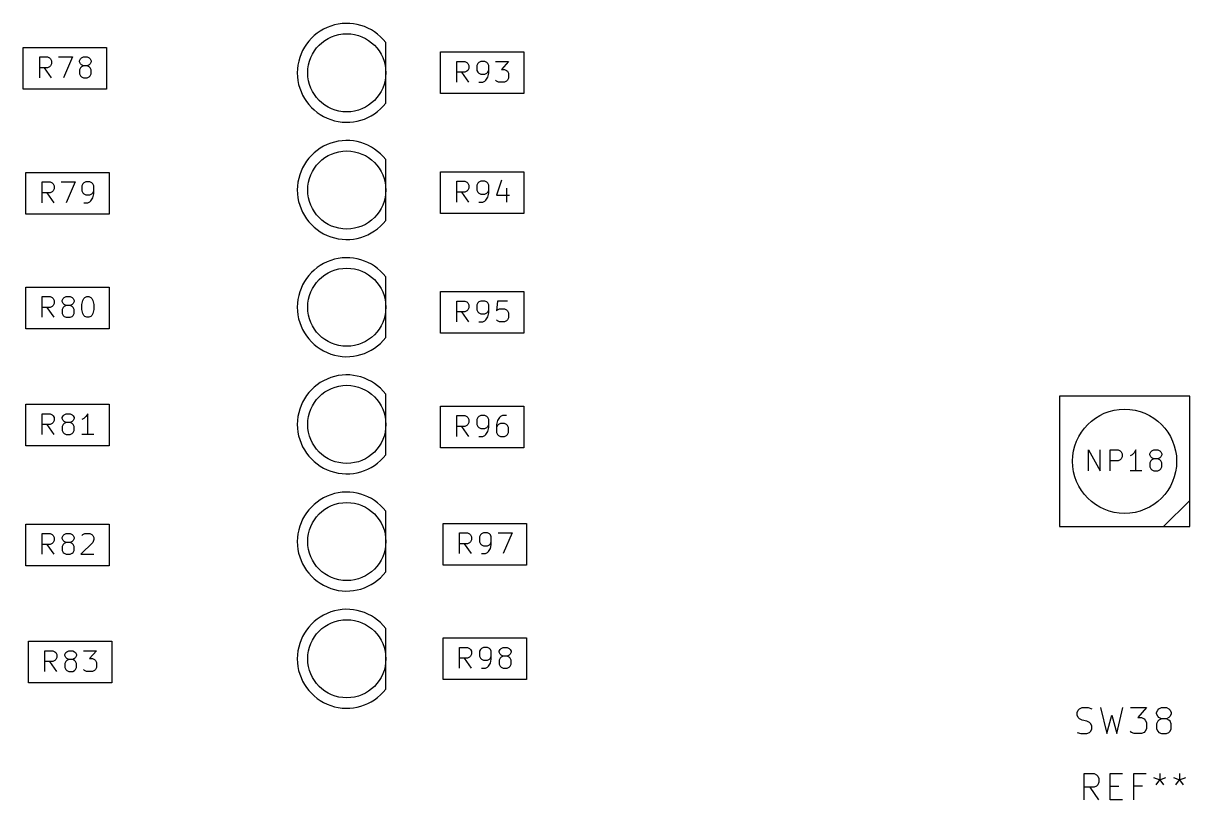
# Model space of a CAD drawing. Extents: x 0 to 360, y 0 to 260.
# Drawn here: x 226.22 to 271.01, y 135.92 to 165.73 of the extents above; entities that cross this region are included whole.
import ezdxf

# ---------------------------------------------------------------- set-up
doc = ezdxf.new("R2010")
doc.units = 0
doc.layers.add('BLACK', color=7, linetype='CONTINUOUS')

msp = doc.modelspace()

# ---------------------------------------------------------------- linework, layer by layer
at = {"layer": 'BLACK', "linetype": 'CONTINUOUS'}
for p, q in [((240.137, 162.662), (240.137, 164.994)), ((226.215, 163.201), (226.215, 164.801)), ((226.215, 164.801), (229.415, 164.801)), ((226.843, 163.639), (226.843, 164.439)), ((226.843, 164.439), (227.148, 164.439)), ((227.148, 164.439), (227.224, 164.401)), ((227.224, 164.401), (227.262, 164.363)), ((227.567, 164.439), (228.101, 164.439)), ((228.101, 164.439), (227.758, 163.639)), ((228.405, 164.363), (228.443, 164.401)), ((228.443, 164.401), (228.52, 164.439)), ((228.52, 164.439), (228.672, 164.439)), ((228.672, 164.439), (228.748, 164.401)), ((228.748, 164.401), (228.786, 164.363)), ((229.415, 164.801), (229.415, 163.201)), ((242.241, 164.628), (245.441, 164.628)), ((242.241, 163.028), (242.241, 164.628)), ((245.441, 164.628), (245.441, 163.028)), ((227.148, 164.02), (226.843, 164.02)), ((227.301, 163.639), (227.034, 164.02)), ((227.224, 164.058), (227.148, 164.02)), ((227.262, 164.096), (227.224, 164.058)), ((227.262, 164.363), (227.301, 164.287)), ((227.301, 164.172), (227.262, 164.096)), ((227.301, 164.287), (227.301, 164.172)), ((228.367, 164.287), (228.405, 164.363)), ((228.367, 164.249), (228.367, 164.287)), ((228.405, 164.172), (228.367, 164.249)), ((228.405, 164.02), (228.367, 163.944)), ((228.443, 164.134), (228.405, 164.172)), ((228.443, 164.058), (228.405, 164.02)), ((228.52, 164.096), (228.443, 164.134)), ((228.52, 164.096), (228.443, 164.058)), ((228.672, 164.096), (228.52, 164.096)), ((228.748, 164.134), (228.672, 164.096)), ((228.748, 164.058), (228.672, 164.096)), ((228.786, 164.172), (228.748, 164.134)), ((228.786, 164.02), (228.748, 164.058)), ((228.786, 164.363), (228.824, 164.287)), ((228.824, 164.249), (228.786, 164.172)), ((228.824, 163.944), (228.786, 164.02)), ((228.824, 164.287), (228.824, 164.249)), ((242.87, 163.466), (242.87, 164.266)), ((242.87, 164.266), (243.175, 164.266)), ((243.175, 164.266), (243.251, 164.228)), ((243.251, 164.228), (243.289, 164.19)), ((243.289, 164.19), (243.327, 164.114)), ((243.327, 163.999), (243.289, 163.923)), ((243.327, 164.114), (243.327, 163.999)), ((243.67, 164.19), (243.632, 164.114)), ((243.632, 164.114), (243.632, 163.923)), ((243.708, 164.228), (243.67, 164.19)), ((243.784, 164.266), (243.708, 164.228)), ((243.936, 164.266), (243.784, 164.266)), ((244.013, 164.228), (243.936, 164.266)), ((244.051, 164.19), (244.013, 164.228)), ((244.089, 164.114), (244.051, 164.19)), ((244.089, 163.809), (244.089, 164.114)), ((244.355, 164.266), (244.851, 164.266)), ((244.851, 164.266), (244.584, 163.961)), ((244.584, 163.961), (244.698, 163.961)), ((244.698, 163.961), (244.775, 163.923)), ((228.367, 163.944), (228.367, 163.791)), ((228.367, 163.791), (228.405, 163.715)), ((228.405, 163.715), (228.443, 163.677)), ((228.443, 163.677), (228.52, 163.639)), ((228.52, 163.639), (228.672, 163.639)), ((228.672, 163.639), (228.748, 163.677)), ((228.748, 163.677), (228.786, 163.715)), ((228.786, 163.715), (228.824, 163.791)), ((228.824, 163.791), (228.824, 163.944)), ((243.175, 163.847), (242.87, 163.847)), ((243.327, 163.466), (243.06, 163.847)), ((243.251, 163.885), (243.175, 163.847)), ((243.289, 163.923), (243.251, 163.885)), ((243.632, 163.923), (243.67, 163.847)), ((243.67, 163.847), (243.708, 163.809)), ((243.708, 163.809), (243.784, 163.771)), ((243.784, 163.771), (243.936, 163.771)), ((243.86, 163.466), (243.936, 163.504)), ((243.936, 163.771), (244.013, 163.809)), ((243.936, 163.504), (243.975, 163.542)), ((243.975, 163.542), (244.051, 163.657)), ((244.013, 163.809), (244.051, 163.847)), ((244.051, 163.847), (244.089, 163.923)), ((244.051, 163.657), (244.089, 163.809)), ((244.394, 163.504), (244.355, 163.542)), ((244.47, 163.466), (244.394, 163.504)), ((244.775, 163.504), (244.698, 163.466)), ((244.775, 163.923), (244.813, 163.885)), ((244.813, 163.542), (244.775, 163.504)), ((244.813, 163.885), (244.851, 163.809)), ((244.851, 163.618), (244.813, 163.542)), ((244.851, 163.809), (244.851, 163.618)), ((229.415, 163.201), (226.215, 163.201)), ((243.708, 163.466), (243.86, 163.466)), ((244.698, 163.466), (244.47, 163.466)), ((245.441, 163.028), (242.241, 163.028)), ((240.137, 158.162), (240.137, 160.494)), ((226.315, 158.401), (226.315, 160.001)), ((226.315, 160.001), (229.515, 160.001)), ((229.515, 160.001), (229.515, 158.401)), ((242.241, 160.028), (245.441, 160.028)), ((242.241, 158.428), (242.241, 160.028)), ((245.441, 160.028), (245.441, 158.428)), ((226.943, 158.839), (226.943, 159.639)), ((226.943, 159.639), (227.248, 159.639)), ((227.248, 159.639), (227.324, 159.601)), ((227.324, 159.601), (227.362, 159.563)), ((227.362, 159.563), (227.401, 159.487)), ((227.401, 159.487), (227.401, 159.372)), ((227.667, 159.639), (228.201, 159.639)), ((228.201, 159.639), (227.858, 158.839)), ((228.505, 159.563), (228.467, 159.487)), ((228.467, 159.487), (228.467, 159.296)), ((228.543, 159.601), (228.505, 159.563)), ((228.62, 159.639), (228.543, 159.601)), ((228.772, 159.639), (228.62, 159.639)), ((228.848, 159.601), (228.772, 159.639)), ((228.886, 159.563), (228.848, 159.601)), ((228.924, 159.487), (228.886, 159.563)), ((228.924, 159.182), (228.924, 159.487)), ((242.87, 158.866), (242.87, 159.666)), ((242.87, 159.666), (243.175, 159.666)), ((243.175, 159.666), (243.251, 159.628)), ((243.251, 159.628), (243.289, 159.59)), ((243.289, 159.59), (243.327, 159.514)), ((243.327, 159.514), (243.327, 159.399)), ((243.67, 159.59), (243.632, 159.514)), ((243.632, 159.514), (243.632, 159.323)), ((243.708, 159.628), (243.67, 159.59)), ((243.784, 159.666), (243.708, 159.628)), ((243.936, 159.666), (243.784, 159.666)), ((244.013, 159.628), (243.936, 159.666)), ((244.051, 159.59), (244.013, 159.628)), ((244.089, 159.514), (244.051, 159.59)), ((244.089, 159.209), (244.089, 159.514)), ((244.584, 159.704), (244.394, 159.133)), ((227.248, 159.22), (226.943, 159.22)), ((227.401, 158.839), (227.134, 159.22)), ((227.324, 159.258), (227.248, 159.22)), ((227.362, 159.296), (227.324, 159.258)), ((227.401, 159.372), (227.362, 159.296)), ((228.467, 159.296), (228.505, 159.22)), ((228.505, 159.22), (228.543, 159.182)), ((228.543, 159.182), (228.62, 159.144)), ((228.62, 159.144), (228.772, 159.144)), ((228.772, 159.144), (228.848, 159.182)), ((228.81, 158.915), (228.886, 159.03)), ((228.848, 159.182), (228.886, 159.22)), ((228.886, 159.22), (228.924, 159.296)), ((228.886, 159.03), (228.924, 159.182)), ((243.175, 159.247), (242.87, 159.247)), ((243.327, 158.866), (243.06, 159.247)), ((243.251, 159.285), (243.175, 159.247)), ((243.289, 159.323), (243.251, 159.285)), ((243.327, 159.399), (243.289, 159.323)), ((243.632, 159.323), (243.67, 159.247)), ((243.67, 159.247), (243.708, 159.209)), ((243.708, 159.209), (243.784, 159.171)), ((243.784, 159.171), (243.936, 159.171)), ((243.936, 159.171), (244.013, 159.209)), ((243.975, 158.942), (244.051, 159.057)), ((244.013, 159.209), (244.051, 159.247)), ((244.051, 159.247), (244.089, 159.323)), ((244.051, 159.057), (244.089, 159.209)), ((244.394, 159.133), (244.889, 159.133)), ((244.775, 159.399), (244.775, 158.866)), ((228.543, 158.839), (228.696, 158.839)), ((228.696, 158.839), (228.772, 158.877)), ((228.772, 158.877), (228.81, 158.915)), ((243.708, 158.866), (243.86, 158.866)), ((243.86, 158.866), (243.936, 158.904)), ((243.936, 158.904), (243.975, 158.942)), ((229.515, 158.401), (226.315, 158.401)), ((245.441, 158.428), (242.241, 158.428)), ((240.137, 153.662), (240.137, 155.994)), ((226.315, 154.001), (226.315, 155.601)), ((226.315, 155.601), (229.515, 155.601)), ((229.515, 155.601), (229.515, 154.001)), ((226.943, 154.439), (226.943, 155.239)), ((226.943, 155.239), (227.248, 155.239)), ((227.248, 155.239), (227.324, 155.201)), ((227.324, 155.201), (227.362, 155.163)), ((227.362, 155.163), (227.401, 155.087)), ((227.401, 155.087), (227.401, 154.972)), ((227.705, 155.087), (227.743, 155.163)), ((227.705, 155.049), (227.705, 155.087)), ((227.743, 154.972), (227.705, 155.049)), ((227.743, 155.163), (227.781, 155.201)), ((227.781, 155.201), (227.858, 155.239)), ((227.858, 155.239), (228.01, 155.239)), ((228.01, 155.239), (228.086, 155.201)), ((228.086, 155.201), (228.124, 155.163)), ((228.124, 155.163), (228.162, 155.087)), ((228.162, 155.049), (228.124, 154.972)), ((228.162, 155.087), (228.162, 155.049)), ((228.467, 154.934), (228.505, 155.087)), ((228.505, 155.087), (228.543, 155.163)), ((228.543, 155.163), (228.581, 155.201)), ((228.581, 155.201), (228.658, 155.239)), ((228.658, 155.239), (228.734, 155.239)), ((228.734, 155.239), (228.81, 155.201)), ((228.81, 155.201), (228.848, 155.163)), ((228.848, 155.163), (228.886, 155.087)), ((228.886, 155.087), (228.924, 154.934)), ((242.241, 153.828), (242.241, 155.428)), ((242.241, 155.428), (245.441, 155.428)), ((242.87, 154.266), (242.87, 155.066)), ((242.87, 155.066), (243.175, 155.066)), ((243.175, 155.066), (243.251, 155.028)), ((243.251, 155.028), (243.289, 154.99)), ((243.708, 155.028), (243.67, 154.99)), ((243.784, 155.066), (243.708, 155.028)), ((243.936, 155.066), (243.784, 155.066)), ((244.013, 155.028), (243.936, 155.066)), ((244.051, 154.99), (244.013, 155.028)), ((244.432, 155.066), (244.394, 154.685)), ((244.813, 155.066), (244.432, 155.066)), ((245.441, 155.428), (245.441, 153.828)), ((227.248, 154.82), (226.943, 154.82)), ((227.401, 154.439), (227.134, 154.82)), ((227.324, 154.858), (227.248, 154.82)), ((227.362, 154.896), (227.324, 154.858)), ((227.401, 154.972), (227.362, 154.896)), ((227.743, 154.82), (227.705, 154.744)), ((227.705, 154.744), (227.705, 154.591)), ((227.705, 154.591), (227.743, 154.515)), ((227.781, 154.934), (227.743, 154.972)), ((227.781, 154.858), (227.743, 154.82)), ((227.858, 154.896), (227.781, 154.934)), ((227.858, 154.896), (227.781, 154.858)), ((228.01, 154.896), (227.858, 154.896)), ((228.086, 154.934), (228.01, 154.896)), ((228.086, 154.858), (228.01, 154.896)), ((228.124, 154.972), (228.086, 154.934)), ((228.124, 154.82), (228.086, 154.858)), ((228.162, 154.744), (228.124, 154.82)), ((228.124, 154.515), (228.162, 154.591)), ((228.162, 154.591), (228.162, 154.744)), ((228.467, 154.744), (228.467, 154.934)), ((228.505, 154.591), (228.467, 154.744)), ((228.543, 154.515), (228.505, 154.591)), ((228.886, 154.591), (228.848, 154.515)), ((228.924, 154.744), (228.886, 154.591)), ((228.924, 154.934), (228.924, 154.744)), ((243.175, 154.647), (242.87, 154.647)), ((243.327, 154.266), (243.06, 154.647)), ((243.251, 154.685), (243.175, 154.647)), ((243.289, 154.723), (243.251, 154.685)), ((243.289, 154.99), (243.327, 154.914)), ((243.327, 154.799), (243.289, 154.723)), ((243.327, 154.914), (243.327, 154.799)), ((243.67, 154.99), (243.632, 154.914)), ((243.632, 154.914), (243.632, 154.723)), ((243.632, 154.723), (243.67, 154.647)), ((243.67, 154.647), (243.708, 154.609)), ((243.708, 154.609), (243.784, 154.571)), ((243.784, 154.571), (243.936, 154.571)), ((243.936, 154.571), (244.013, 154.609)), ((244.013, 154.609), (244.051, 154.647)), ((244.089, 154.914), (244.051, 154.99)), ((244.051, 154.647), (244.089, 154.723)), ((244.051, 154.457), (244.089, 154.609)), ((244.089, 154.609), (244.089, 154.914)), ((244.394, 154.685), (244.432, 154.723)), ((244.432, 154.723), (244.508, 154.761)), ((244.508, 154.761), (244.698, 154.761)), ((244.698, 154.761), (244.775, 154.723)), ((244.775, 154.723), (244.813, 154.685)), ((244.813, 154.685), (244.851, 154.609)), ((244.851, 154.609), (244.851, 154.418)), ((227.743, 154.515), (227.781, 154.477)), ((227.781, 154.477), (227.858, 154.439)), ((227.858, 154.439), (228.01, 154.439)), ((228.01, 154.439), (228.086, 154.477)), ((228.086, 154.477), (228.124, 154.515)), ((228.581, 154.477), (228.543, 154.515)), ((228.658, 154.439), (228.581, 154.477)), ((228.734, 154.439), (228.658, 154.439)), ((228.81, 154.477), (228.734, 154.439)), ((228.848, 154.515), (228.81, 154.477)), ((243.708, 154.266), (243.86, 154.266)), ((243.86, 154.266), (243.936, 154.304)), ((243.936, 154.304), (243.975, 154.342)), ((243.975, 154.342), (244.051, 154.457)), ((244.432, 154.304), (244.394, 154.342)), ((244.508, 154.266), (244.432, 154.304)), ((244.698, 154.266), (244.508, 154.266)), ((244.775, 154.304), (244.698, 154.266)), ((244.813, 154.342), (244.775, 154.304)), ((244.851, 154.418), (244.813, 154.342)), ((229.515, 154.001), (226.315, 154.001)), ((245.441, 153.828), (242.241, 153.828)), ((240.137, 149.162), (240.137, 151.494)), ((266.01, 151.41), (266.01, 146.41)), ((271.01, 151.41), (266.01, 151.41)), ((271.01, 146.41), (271.01, 151.41)), ((226.315, 149.501), (226.315, 151.101)), ((226.315, 151.101), (229.515, 151.101)), ((229.515, 151.101), (229.515, 149.501)), ((242.241, 149.428), (242.241, 151.028)), ((242.241, 151.028), (245.441, 151.028)), ((245.441, 151.028), (245.441, 149.428)), ((226.943, 149.939), (226.943, 150.739)), ((226.943, 150.739), (227.248, 150.739)), ((227.248, 150.739), (227.324, 150.701)), ((227.324, 150.701), (227.362, 150.663)), ((227.362, 150.663), (227.401, 150.587)), ((227.401, 150.587), (227.401, 150.472)), ((227.705, 150.587), (227.743, 150.663)), ((227.705, 150.549), (227.705, 150.587)), ((227.743, 150.472), (227.705, 150.549)), ((227.743, 150.663), (227.781, 150.701)), ((227.781, 150.701), (227.858, 150.739)), ((227.858, 150.739), (228.01, 150.739)), ((228.01, 150.739), (228.086, 150.701)), ((228.086, 150.701), (228.124, 150.663)), ((228.124, 150.663), (228.162, 150.587)), ((228.162, 150.549), (228.124, 150.472)), ((228.162, 150.587), (228.162, 150.549)), ((228.543, 150.549), (228.467, 150.511)), ((228.62, 150.625), (228.543, 150.549)), ((228.696, 150.739), (228.62, 150.625)), ((228.696, 149.939), (228.696, 150.739)), ((242.87, 149.866), (242.87, 150.666)), ((242.87, 150.666), (243.175, 150.666)), ((243.175, 150.666), (243.251, 150.628)), ((243.251, 150.628), (243.289, 150.59)), ((243.289, 150.59), (243.327, 150.514)), ((243.327, 150.514), (243.327, 150.399)), ((243.67, 150.59), (243.632, 150.514)), ((243.632, 150.514), (243.632, 150.323)), ((243.708, 150.628), (243.67, 150.59)), ((243.784, 150.666), (243.708, 150.628)), ((243.936, 150.666), (243.784, 150.666)), ((244.013, 150.628), (243.936, 150.666)), ((244.051, 150.59), (244.013, 150.628)), ((244.089, 150.514), (244.051, 150.59)), ((244.089, 150.209), (244.089, 150.514)), ((244.508, 150.59), (244.432, 150.476)), ((244.546, 150.628), (244.508, 150.59)), ((244.622, 150.666), (244.546, 150.628)), ((244.775, 150.666), (244.622, 150.666)), ((227.248, 150.32), (226.943, 150.32)), ((227.401, 149.939), (227.134, 150.32)), ((227.324, 150.358), (227.248, 150.32)), ((227.362, 150.396), (227.324, 150.358)), ((227.401, 150.472), (227.362, 150.396)), ((227.743, 150.32), (227.705, 150.244)), ((227.705, 150.244), (227.705, 150.091)), ((227.705, 150.091), (227.743, 150.015)), ((227.781, 150.434), (227.743, 150.472)), ((227.781, 150.358), (227.743, 150.32)), ((227.858, 150.396), (227.781, 150.434)), ((227.858, 150.396), (227.781, 150.358)), ((228.01, 150.396), (227.858, 150.396)), ((228.086, 150.434), (228.01, 150.396)), ((228.086, 150.358), (228.01, 150.396)), ((228.124, 150.472), (228.086, 150.434)), ((228.124, 150.32), (228.086, 150.358)), ((228.162, 150.244), (228.124, 150.32)), ((228.124, 150.015), (228.162, 150.091)), ((228.162, 150.091), (228.162, 150.244)), ((243.175, 150.247), (242.87, 150.247)), ((243.327, 149.866), (243.06, 150.247)), ((243.251, 150.285), (243.175, 150.247)), ((243.289, 150.323), (243.251, 150.285)), ((243.327, 150.399), (243.289, 150.323)), ((243.632, 150.323), (243.67, 150.247)), ((243.67, 150.247), (243.708, 150.209)), ((243.708, 150.209), (243.784, 150.171)), ((243.784, 150.171), (243.936, 150.171)), ((243.936, 150.171), (244.013, 150.209)), ((244.013, 150.209), (244.051, 150.247)), ((244.051, 150.247), (244.089, 150.323)), ((244.051, 150.057), (244.089, 150.209)), ((244.432, 150.476), (244.394, 150.323)), ((244.394, 150.323), (244.394, 150.018)), ((244.432, 150.285), (244.394, 150.209)), ((244.47, 150.323), (244.432, 150.285)), ((244.546, 150.361), (244.47, 150.323)), ((244.698, 150.361), (244.546, 150.361)), ((244.775, 150.323), (244.698, 150.361)), ((244.813, 150.285), (244.775, 150.323)), ((244.851, 150.209), (244.813, 150.285)), ((244.851, 150.018), (244.851, 150.209)), ((227.743, 150.015), (227.781, 149.977)), ((227.781, 149.977), (227.858, 149.939)), ((227.858, 149.939), (228.01, 149.939)), ((228.01, 149.939), (228.086, 149.977)), ((228.086, 149.977), (228.124, 150.015)), ((228.924, 149.939), (228.467, 149.939)), ((243.708, 149.866), (243.86, 149.866)), ((243.86, 149.866), (243.936, 149.904)), ((243.936, 149.904), (243.975, 149.942)), ((243.975, 149.942), (244.051, 150.057)), ((244.394, 150.018), (244.432, 149.942)), ((244.432, 149.942), (244.47, 149.904)), ((244.47, 149.904), (244.546, 149.866)), ((244.546, 149.866), (244.698, 149.866)), ((244.698, 149.866), (244.775, 149.904)), ((244.775, 149.904), (244.813, 149.942)), ((244.813, 149.942), (244.851, 150.018)), ((229.515, 149.501), (226.315, 149.501)), ((245.441, 149.428), (242.241, 149.428)), ((267.12, 148.548), (267.12, 149.348)), ((267.12, 149.348), (267.577, 148.548)), ((267.577, 148.548), (267.577, 149.348)), ((267.958, 148.548), (267.958, 149.348)), ((267.958, 149.348), (268.262, 149.348)), ((268.262, 149.348), (268.339, 149.31)), ((268.339, 149.31), (268.377, 149.272)), ((268.377, 149.272), (268.415, 149.196)), ((268.415, 149.196), (268.415, 149.081)), ((268.872, 149.234), (268.796, 149.158)), ((268.948, 149.348), (268.872, 149.234)), ((268.948, 148.548), (268.948, 149.348)), ((269.481, 149.196), (269.52, 149.272)), ((269.481, 149.158), (269.481, 149.196)), ((269.52, 149.272), (269.558, 149.31)), ((269.558, 149.31), (269.634, 149.348)), ((269.634, 149.348), (269.786, 149.348)), ((269.786, 149.348), (269.862, 149.31)), ((269.862, 149.31), (269.9, 149.272)), ((269.9, 149.272), (269.939, 149.196)), ((269.939, 149.196), (269.939, 149.158)), ((268.262, 148.929), (267.958, 148.929)), ((268.339, 148.967), (268.262, 148.929)), ((268.377, 149.005), (268.339, 148.967)), ((268.415, 149.081), (268.377, 149.005)), ((268.796, 149.158), (268.72, 149.12)), ((269.52, 149.081), (269.481, 149.158)), ((269.52, 148.929), (269.481, 148.853)), ((269.481, 148.853), (269.481, 148.7)), ((269.558, 149.043), (269.52, 149.081)), ((269.558, 148.967), (269.52, 148.929)), ((269.634, 149.005), (269.558, 149.043)), ((269.634, 149.005), (269.558, 148.967)), ((269.786, 149.005), (269.634, 149.005)), ((269.862, 149.043), (269.786, 149.005)), ((269.862, 148.967), (269.786, 149.005)), ((269.9, 149.081), (269.862, 149.043)), ((269.9, 148.929), (269.862, 148.967)), ((269.939, 149.158), (269.9, 149.081)), ((269.939, 148.853), (269.9, 148.929)), ((269.939, 148.7), (269.939, 148.853)), ((269.177, 148.548), (268.72, 148.548)), ((269.481, 148.7), (269.52, 148.624)), ((269.52, 148.624), (269.558, 148.586)), ((269.558, 148.586), (269.634, 148.548)), ((269.634, 148.548), (269.786, 148.548)), ((269.786, 148.548), (269.862, 148.586)), ((269.862, 148.586), (269.9, 148.624)), ((269.9, 148.624), (269.939, 148.7)), ((271.01, 147.41), (270.01, 146.41)), ((240.137, 144.662), (240.137, 146.994)), ((226.315, 144.901), (226.315, 146.501)), ((226.315, 146.501), (229.515, 146.501)), ((229.515, 146.501), (229.515, 144.901)), ((242.341, 146.528), (245.541, 146.528)), ((242.341, 144.928), (242.341, 146.528)), ((245.541, 146.528), (245.541, 144.928)), ((226.943, 145.339), (226.943, 146.139)), ((226.943, 146.139), (227.248, 146.139)), ((227.248, 146.139), (227.324, 146.101)), ((227.324, 146.101), (227.362, 146.063)), ((227.362, 146.063), (227.401, 145.987)), ((227.705, 145.987), (227.743, 146.063)), ((227.743, 146.063), (227.781, 146.101)), ((227.781, 146.101), (227.858, 146.139)), ((227.858, 146.139), (228.01, 146.139)), ((228.01, 146.139), (228.086, 146.101)), ((228.086, 146.101), (228.124, 146.063)), ((228.124, 146.063), (228.162, 145.987)), ((228.467, 146.063), (228.505, 146.101)), ((228.505, 146.101), (228.581, 146.139)), ((228.581, 146.139), (228.772, 146.139)), ((228.772, 146.139), (228.848, 146.101)), ((228.848, 146.101), (228.886, 146.063)), ((228.886, 146.063), (228.924, 145.987)), ((242.97, 145.366), (242.97, 146.166)), ((242.97, 146.166), (243.275, 146.166)), ((243.275, 146.166), (243.351, 146.128)), ((243.351, 146.128), (243.389, 146.09)), ((243.389, 146.09), (243.427, 146.014)), ((243.77, 146.09), (243.732, 146.014)), ((243.808, 146.128), (243.77, 146.09)), ((243.884, 146.166), (243.808, 146.128)), ((244.036, 146.166), (243.884, 146.166)), ((244.113, 146.128), (244.036, 146.166)), ((244.151, 146.09), (244.113, 146.128)), ((244.189, 146.014), (244.151, 146.09)), ((244.455, 146.166), (244.989, 146.166)), ((244.989, 146.166), (244.646, 145.366)), ((266.01, 146.41), (271.01, 146.41)), ((227.248, 145.72), (226.943, 145.72)), ((227.401, 145.339), (227.134, 145.72)), ((227.324, 145.758), (227.248, 145.72)), ((227.362, 145.796), (227.324, 145.758)), ((227.401, 145.872), (227.362, 145.796)), ((227.401, 145.987), (227.401, 145.872)), ((227.705, 145.949), (227.705, 145.987)), ((227.743, 145.872), (227.705, 145.949)), ((227.743, 145.72), (227.705, 145.644)), ((227.705, 145.644), (227.705, 145.491)), ((227.781, 145.834), (227.743, 145.872)), ((227.781, 145.758), (227.743, 145.72)), ((227.858, 145.796), (227.781, 145.834)), ((227.858, 145.796), (227.781, 145.758)), ((228.01, 145.796), (227.858, 145.796)), ((228.086, 145.834), (228.01, 145.796)), ((228.086, 145.758), (228.01, 145.796)), ((228.124, 145.872), (228.086, 145.834)), ((228.124, 145.72), (228.086, 145.758)), ((228.162, 145.949), (228.124, 145.872)), ((228.162, 145.644), (228.124, 145.72)), ((228.162, 145.987), (228.162, 145.949)), ((228.162, 145.491), (228.162, 145.644)), ((228.886, 145.796), (228.429, 145.339)), ((228.924, 145.911), (228.886, 145.796)), ((228.924, 145.987), (228.924, 145.911)), ((243.275, 145.747), (242.97, 145.747)), ((243.427, 145.366), (243.16, 145.747)), ((243.351, 145.785), (243.275, 145.747)), ((243.389, 145.823), (243.351, 145.785)), ((243.427, 145.899), (243.389, 145.823)), ((243.427, 146.014), (243.427, 145.899)), ((243.732, 146.014), (243.732, 145.823)), ((243.732, 145.823), (243.77, 145.747)), ((243.77, 145.747), (243.808, 145.709)), ((243.808, 145.709), (243.884, 145.671)), ((243.884, 145.671), (244.036, 145.671)), ((244.036, 145.671), (244.113, 145.709)), ((244.113, 145.709), (244.151, 145.747)), ((244.151, 145.747), (244.189, 145.823)), ((244.151, 145.557), (244.189, 145.709)), ((244.189, 145.709), (244.189, 146.014)), ((227.705, 145.491), (227.743, 145.415)), ((227.743, 145.415), (227.781, 145.377)), ((227.781, 145.377), (227.858, 145.339)), ((227.858, 145.339), (228.01, 145.339)), ((228.01, 145.339), (228.086, 145.377)), ((228.086, 145.377), (228.124, 145.415)), ((228.124, 145.415), (228.162, 145.491)), ((228.429, 145.339), (228.924, 145.339)), ((243.808, 145.366), (243.96, 145.366)), ((243.96, 145.366), (244.036, 145.404)), ((244.036, 145.404), (244.075, 145.442)), ((244.075, 145.442), (244.151, 145.557)), ((229.515, 144.901), (226.315, 144.901)), ((245.541, 144.928), (242.341, 144.928)), ((240.137, 140.162), (240.137, 142.494)), ((226.415, 140.401), (226.415, 142.001)), ((226.415, 142.001), (229.615, 142.001)), ((229.615, 142.001), (229.615, 140.401)), ((242.341, 140.528), (242.341, 142.128)), ((242.341, 142.128), (245.541, 142.128)), ((245.541, 142.128), (245.541, 140.528)), ((227.043, 140.839), (227.043, 141.639)), ((227.043, 141.639), (227.348, 141.639)), ((227.348, 141.639), (227.424, 141.601)), ((227.424, 141.601), (227.462, 141.563)), ((227.462, 141.563), (227.501, 141.487)), ((227.805, 141.487), (227.843, 141.563)), ((227.843, 141.563), (227.881, 141.601)), ((227.881, 141.601), (227.958, 141.639)), ((227.958, 141.639), (228.11, 141.639)), ((228.11, 141.639), (228.186, 141.601)), ((228.186, 141.601), (228.224, 141.563)), ((228.224, 141.563), (228.262, 141.487)), ((228.529, 141.639), (229.024, 141.639)), ((229.024, 141.639), (228.758, 141.334)), ((242.97, 140.966), (242.97, 141.766)), ((242.97, 141.766), (243.275, 141.766)), ((243.275, 141.766), (243.351, 141.728)), ((243.351, 141.728), (243.389, 141.69)), ((243.389, 141.69), (243.427, 141.614)), ((243.427, 141.614), (243.427, 141.499)), ((243.77, 141.69), (243.732, 141.614)), ((243.732, 141.614), (243.732, 141.423)), ((243.808, 141.728), (243.77, 141.69)), ((243.884, 141.766), (243.808, 141.728)), ((244.036, 141.766), (243.884, 141.766)), ((244.113, 141.728), (244.036, 141.766)), ((244.151, 141.69), (244.113, 141.728)), ((244.189, 141.614), (244.151, 141.69)), ((244.189, 141.309), (244.189, 141.614)), ((244.494, 141.614), (244.532, 141.69)), ((244.494, 141.576), (244.494, 141.614)), ((244.532, 141.499), (244.494, 141.576)), ((244.532, 141.69), (244.57, 141.728)), ((244.57, 141.728), (244.646, 141.766)), ((244.646, 141.766), (244.798, 141.766)), ((244.798, 141.766), (244.875, 141.728)), ((244.875, 141.728), (244.913, 141.69)), ((244.913, 141.69), (244.951, 141.614)), ((244.951, 141.576), (244.913, 141.499)), ((244.951, 141.614), (244.951, 141.576)), ((227.348, 141.22), (227.043, 141.22)), ((227.501, 140.839), (227.234, 141.22)), ((227.424, 141.258), (227.348, 141.22)), ((227.462, 141.296), (227.424, 141.258)), ((227.501, 141.372), (227.462, 141.296)), ((227.501, 141.487), (227.501, 141.372)), ((227.805, 141.449), (227.805, 141.487)), ((227.843, 141.372), (227.805, 141.449)), ((227.843, 141.22), (227.805, 141.144)), ((227.805, 141.144), (227.805, 140.991)), ((227.881, 141.334), (227.843, 141.372)), ((227.881, 141.258), (227.843, 141.22)), ((227.958, 141.296), (227.881, 141.334)), ((227.958, 141.296), (227.881, 141.258)), ((228.11, 141.296), (227.958, 141.296)), ((228.186, 141.334), (228.11, 141.296)), ((228.186, 141.258), (228.11, 141.296)), ((228.224, 141.372), (228.186, 141.334)), ((228.224, 141.22), (228.186, 141.258)), ((228.262, 141.449), (228.224, 141.372)), ((228.262, 141.144), (228.224, 141.22)), ((228.262, 141.487), (228.262, 141.449)), ((228.262, 140.991), (228.262, 141.144)), ((228.758, 141.334), (228.872, 141.334)), ((228.872, 141.334), (228.948, 141.296)), ((228.948, 141.296), (228.986, 141.258)), ((228.986, 141.258), (229.024, 141.182)), ((229.024, 141.182), (229.024, 140.991)), ((243.275, 141.347), (242.97, 141.347)), ((243.427, 140.966), (243.16, 141.347)), ((243.351, 141.385), (243.275, 141.347)), ((243.389, 141.423), (243.351, 141.385)), ((243.427, 141.499), (243.389, 141.423)), ((243.732, 141.423), (243.77, 141.347)), ((243.77, 141.347), (243.808, 141.309)), ((243.808, 141.309), (243.884, 141.271)), ((243.884, 141.271), (244.036, 141.271)), ((244.036, 141.271), (244.113, 141.309)), ((244.075, 141.042), (244.151, 141.157)), ((244.113, 141.309), (244.151, 141.347)), ((244.151, 141.347), (244.189, 141.423)), ((244.151, 141.157), (244.189, 141.309)), ((244.532, 141.347), (244.494, 141.271)), ((244.494, 141.271), (244.494, 141.118)), ((244.494, 141.118), (244.532, 141.042)), ((244.57, 141.461), (244.532, 141.499)), ((244.57, 141.385), (244.532, 141.347)), ((244.646, 141.423), (244.57, 141.461)), ((244.646, 141.423), (244.57, 141.385)), ((244.798, 141.423), (244.646, 141.423)), ((244.875, 141.461), (244.798, 141.423)), ((244.875, 141.385), (244.798, 141.423)), ((244.913, 141.499), (244.875, 141.461)), ((244.913, 141.347), (244.875, 141.385)), ((244.951, 141.271), (244.913, 141.347)), ((244.913, 141.042), (244.951, 141.118)), ((244.951, 141.118), (244.951, 141.271)), ((227.805, 140.991), (227.843, 140.915)), ((227.843, 140.915), (227.881, 140.877)), ((227.881, 140.877), (227.958, 140.839)), ((227.958, 140.839), (228.11, 140.839)), ((228.11, 140.839), (228.186, 140.877)), ((228.186, 140.877), (228.224, 140.915)), ((228.224, 140.915), (228.262, 140.991)), ((228.567, 140.877), (228.529, 140.915)), ((228.643, 140.839), (228.567, 140.877)), ((228.872, 140.839), (228.643, 140.839)), ((228.948, 140.877), (228.872, 140.839)), ((228.986, 140.915), (228.948, 140.877)), ((229.024, 140.991), (228.986, 140.915)), ((243.808, 140.966), (243.96, 140.966)), ((243.96, 140.966), (244.036, 141.004)), ((244.036, 141.004), (244.075, 141.042)), ((244.532, 141.042), (244.57, 141.004)), ((244.57, 141.004), (244.646, 140.966)), ((244.646, 140.966), (244.798, 140.966)), ((244.798, 140.966), (244.875, 141.004)), ((244.875, 141.004), (244.913, 141.042)), ((229.615, 140.401), (226.415, 140.401)), ((245.541, 140.528), (242.341, 140.528)), ((266.685, 139.262), (266.733, 139.357)), ((266.733, 139.357), (266.781, 139.405)), ((266.781, 139.405), (266.876, 139.453)), ((266.876, 139.453), (267.114, 139.453)), ((267.114, 139.453), (267.257, 139.405)), ((267.59, 139.453), (267.828, 138.453)), ((268.209, 138.453), (268.447, 139.453)), ((268.733, 139.453), (269.352, 139.453)), ((269.352, 139.453), (269.019, 139.072)), ((269.733, 139.262), (269.781, 139.357)), ((269.781, 139.357), (269.828, 139.405)), ((269.828, 139.405), (269.924, 139.453)), ((269.924, 139.453), (270.114, 139.453)), ((270.114, 139.453), (270.209, 139.405)), ((270.209, 139.405), (270.257, 139.357)), ((270.257, 139.357), (270.305, 139.262)), ((266.685, 139.167), (266.685, 139.262)), ((266.733, 139.072), (266.685, 139.167)), ((266.781, 139.024), (266.733, 139.072)), ((266.876, 138.977), (266.781, 139.024)), ((267.066, 138.929), (266.876, 138.977)), ((267.162, 138.881), (267.066, 138.929)), ((267.209, 138.834), (267.162, 138.881)), ((267.828, 138.453), (268.019, 139.167)), ((268.019, 139.167), (268.209, 138.453)), ((269.019, 139.072), (269.162, 139.072)), ((269.162, 139.072), (269.257, 139.024)), ((269.257, 139.024), (269.305, 138.977)), ((269.305, 138.977), (269.352, 138.881)), ((269.352, 138.881), (269.352, 138.643)), ((269.733, 139.215), (269.733, 139.262)), ((269.781, 139.119), (269.733, 139.215)), ((269.781, 138.929), (269.733, 138.834)), ((269.828, 139.072), (269.781, 139.119)), ((269.828, 138.977), (269.781, 138.929)), ((269.924, 139.024), (269.828, 139.072)), ((269.924, 139.024), (269.828, 138.977)), ((270.114, 139.024), (269.924, 139.024)), ((270.209, 139.072), (270.114, 139.024)), ((270.209, 138.977), (270.114, 139.024)), ((270.257, 139.119), (270.209, 139.072)), ((270.257, 138.929), (270.209, 138.977)), ((270.305, 139.215), (270.257, 139.119)), ((270.305, 138.834), (270.257, 138.929)), ((270.305, 139.262), (270.305, 139.215)), ((266.685, 138.5), (266.828, 138.453)), ((266.828, 138.453), (267.066, 138.453)), ((267.066, 138.453), (267.162, 138.5)), ((267.162, 138.5), (267.209, 138.548)), ((267.257, 138.738), (267.209, 138.834)), ((267.209, 138.548), (267.257, 138.643)), ((267.257, 138.643), (267.257, 138.738)), ((268.781, 138.5), (268.733, 138.548)), ((268.876, 138.453), (268.781, 138.5)), ((269.162, 138.453), (268.876, 138.453)), ((269.257, 138.5), (269.162, 138.453)), ((269.305, 138.548), (269.257, 138.5)), ((269.352, 138.643), (269.305, 138.548)), ((269.733, 138.834), (269.733, 138.643)), ((269.733, 138.643), (269.781, 138.548)), ((269.781, 138.548), (269.828, 138.5)), ((269.828, 138.5), (269.924, 138.453)), ((269.924, 138.453), (270.114, 138.453)), ((270.114, 138.453), (270.209, 138.5)), ((270.209, 138.5), (270.257, 138.548)), ((270.257, 138.548), (270.305, 138.643)), ((270.305, 138.643), (270.305, 138.834)), ((266.955, 135.918), (266.955, 136.918)), ((266.955, 136.918), (267.336, 136.918)), ((267.336, 136.918), (267.431, 136.87)), ((267.431, 136.87), (267.479, 136.822)), ((267.479, 136.822), (267.527, 136.727)), ((267.527, 136.727), (267.527, 136.584)), ((267.955, 135.918), (267.955, 136.918)), ((267.955, 136.918), (268.431, 136.918)), ((268.86, 135.918), (268.86, 136.918)), ((268.86, 136.918), (269.336, 136.918)), ((269.622, 136.775), (269.86, 136.68)), ((269.717, 136.489), (269.86, 136.68)), ((269.86, 136.918), (269.86, 136.68)), ((269.86, 136.68), (270.098, 136.775)), ((269.86, 136.68), (270.003, 136.489)), ((270.384, 136.775), (270.622, 136.68)), ((270.479, 136.489), (270.622, 136.68)), ((270.622, 136.918), (270.622, 136.68)), ((270.622, 136.68), (270.86, 136.775)), ((270.622, 136.68), (270.765, 136.489)), ((267.336, 136.394), (266.955, 136.394)), ((267.527, 135.918), (267.193, 136.394)), ((267.431, 136.441), (267.336, 136.394)), ((267.479, 136.489), (267.431, 136.441)), ((267.527, 136.584), (267.479, 136.489)), ((267.955, 136.441), (268.289, 136.441)), ((269.193, 136.441), (268.86, 136.441)), ((268.431, 135.918), (267.955, 135.918))]:
    msp.add_line(p, q, dxfattribs=at)
at = {"layer": 'BLACK'}
for centre, radius in [((238.637, 163.828), 1.5), ((238.637, 159.328), 1.5), ((238.637, 154.828), 1.5), ((238.637, 150.328), 1.5), ((268.51, 148.91), 2), ((238.637, 145.828), 1.5), ((238.637, 141.328), 1.5)]:
    msp.add_circle(centre, radius, dxfattribs=at)
for centre in [(238.637, 163.828), (238.637, 159.328), (238.637, 154.828), (238.637, 150.328), (238.637, 145.828), (238.637, 141.328)]:
    msp.add_arc(centre, 1.9, -322.164, -37.8636, dxfattribs=at)

doc.saveas('drawing.dxf')
